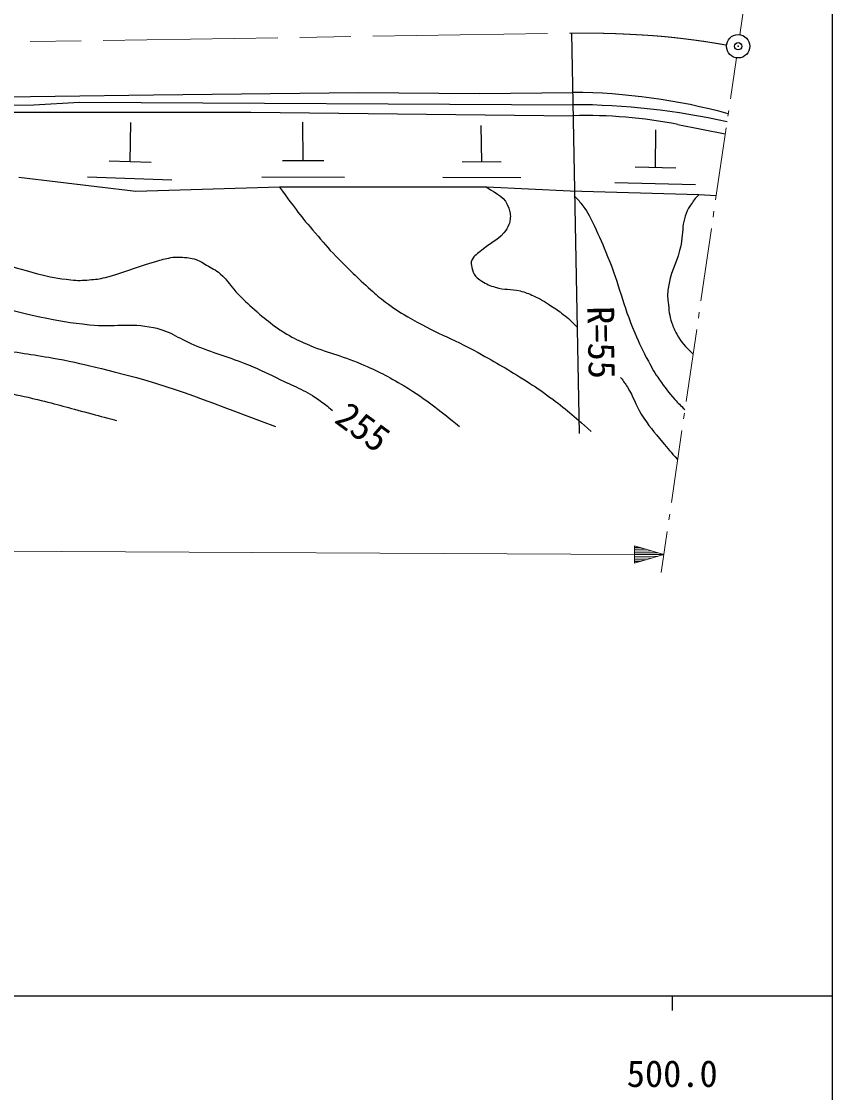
# Model space of a CAD drawing. Units: millimetres, scale not verified. Extents: x 40000 to 680000, y 20000 to 380000.
# Drawn here: x 523351 to 579000, y 198357 to 271878 of the extents above; entities that cross this region are included whole.
import ezdxf
from ezdxf.enums import TextEntityAlignment as Align

# ---------------------------------------------------------------- set-up
doc = ezdxf.new("R2010")
doc.units = ezdxf.units.MM
doc.header["$LTSCALE"] = 1000
doc.header["$PDMODE"] = 32
doc.header["$PDSIZE"] = 500
doc.linetypes.add('CHAIN', pattern=[18.5, 12, -1.5, 3.5, -1.5])
for name, color, linetype, lineweight in [('M-BGD', 7, 'Continuous', 25), ('M-BMK', 2, 'CHAIN', 13), ('M-BMK-HTXT', 7, 'Continuous', 13), ('M-BMK-SRVR', 3, 'Continuous', 25), ('M-STR-HTXT', 7, 'Continuous', 13), ('M-TTL-BAND', 7, 'Continuous', 25)]:
    doc.layers.add(name, color=color, linetype=linetype, lineweight=lineweight)
doc.layers.add('M-OTRS', color=6, linetype='Continuous')
doc.styles.add('ＭＳ ゴシック', font='')
doc.styles.get('ＭＳ ゴシック').set_extended_font_data('MS Gothic')

msp = doc.modelspace()

# ---------------------------------------------------------------- linework, layer by layer
at = {"layer": 'M-BGD'}
for p, q in [((519964, 265656), (539099, 265656)), ((539099, 265656), (561197, 265402)), ((530818, 262242), (530868, 264936)), ((542688, 262312), (542651, 264964)), ((554934, 262229), (554900, 264724)), ((568394, 264809), (571640, 264154)), ((566854, 261843), (566865, 264432)), ((532261, 262190), (529376, 262294)), ((544108, 262306), (541267, 262317)), ((556271, 262223), (553597, 262234)), ((568241, 261813), (565468, 261874)), ((531196, 260213), (523182, 261169)), ((533661, 260984), (527892, 261192)), ((545525, 261163), (539841, 261186)), ((557603, 261148), (552255, 261170)), ((541046, 260491), (531196, 260213)), ((555270, 260491), (541046, 260491)), ((561009, 260236), (555270, 260491)), ((569602, 260673), (564057, 260795)), ((569833, 259983), (561009, 260236)), ((571020, 259914), (569833, 259983))]:
    msp.add_line(p, q, dxfattribs=at)
for points in [[(387292, 264725), (387461, 265063), (390170, 265233), (396859, 265317), (444696, 265656), (532410, 266841), (546465, 267011), (554762, 266926), (561197, 267011)], [(387292, 264725), (506841, 265910), (524198, 266164), (527330, 266333), (561197, 266164)]]:
    msp.add_lwpolyline(points, dxfattribs=at)
for centre, radius, start, end in [((560822, 224931), 42082, 74.81632, 89.48899), ((561065, 217038), 49126, 77.42305, 89.84554), ((562157, 233070), 32346, 78.88332, 91.70098)]:
    msp.add_arc(centre, radius, start, end, dxfattribs=at)
for points, knots in [([(466906, 263087), (471231, 261515), (472407, 261024), (476022, 259983), (477603, 259529), (478486, 259261), (480086, 258883), (481362, 258581), (482092, 258484), (483388, 258290), (484476, 258127), (485086, 258026), (486182, 257951), (487700, 257849), (488559, 257855), (490077, 257951), (493139, 258145), (494817, 258626), (497866, 258967), (500309, 259241), (501676, 259457), (504132, 259560), (505156, 259603), (505732, 259603), (506756, 259560), (507651, 259522), (508152, 259488), (509042, 259391), (510140, 259270), (510756, 259195), (511836, 258967), (512819, 258760), (513344, 258538), (514292, 258205), (516169, 257546), (517160, 257015), (519033, 256343), (521130, 255590), (522298, 255133), (524452, 254565), (525330, 254333), (525836, 254245), (526738, 254141), (527230, 254085), (527513, 254100), (528008, 254141), (528441, 254177), (528687, 254202), (529108, 254311), (530486, 254666), (531214, 255013), (532580, 255411), (532972, 255526), (533193, 255594), (533596, 255665), (534019, 255741), (534267, 255695), (534696, 255665), (534897, 255652), (535012, 255639), (535204, 255581), (535558, 255474), (535732, 255345), (536051, 255157), (536423, 254939), (536655, 254846), (536982, 254565), (537551, 254076), (537726, 253660), (538252, 253125), (538728, 252642), (539012, 252387), (539522, 251940), (540000, 251521), (540278, 251296), (540792, 250924), (541082, 250714), (541246, 250597), (541554, 250416), (542065, 250117), (542367, 249975), (542909, 249739), (544328, 249120), (545210, 248992), (546634, 248384), (547831, 247873), (548483, 247532), (549598, 246860), (550454, 246344), (550913, 246019), (551714, 245421), (552393, 244914), (552618, 244730), (553408, 244066)], [0, 0, 0, 0, 1, 1, 1, 2, 2, 2, 3, 3, 3, 4, 4, 4, 5, 5, 5, 6, 6, 6, 7, 7, 7, 8, 8, 8, 9, 9, 9, 10, 10, 10, 11, 11, 11, 12, 12, 12, 13, 13, 13, 14, 14, 14, 15, 15, 15, 16, 16, 16, 17, 17, 17, 18, 18, 18, 19, 19, 19, 20, 20, 20, 21, 21, 21, 22, 22, 22, 23, 23, 23, 24, 24, 24, 25, 25, 25, 26, 26, 26, 27, 27, 27, 28, 28, 28, 29, 29, 29, 30, 30, 30, 31, 31, 31, 31]), ([(462233, 261790), (462587, 261751), (462691, 261727), (462984, 261677), (464170, 261473), (464806, 261215), (465947, 260830), (467513, 260302), (468363, 259927), (469926, 259391), (472162, 258624), (473427, 258229), (475684, 257528), (477462, 256975), (478457, 256659), (480256, 256173), (481208, 255916), (481741, 255759), (482711, 255581), (483764, 255387), (484354, 255263), (485420, 255157), (485948, 255105), (486245, 255084), (486775, 255073), (487866, 255050), (488478, 255034), (489569, 255073), (490198, 255095), (490551, 255104), (491178, 255157), (492306, 255254), (492937, 255328), (494056, 255496), (495852, 255766), (496836, 256048), (498628, 256343), (499782, 256533), (500429, 256640), (501592, 256766), (502416, 256856), (502879, 256915), (503708, 256935), (504635, 256958), (505155, 256923), (506079, 256851), (507175, 256765), (507789, 256696), (508873, 256512), (509846, 256347), (510378, 256183), (511328, 255919), (512830, 255503), (513663, 255235), (515138, 254734), (516942, 254122), (517914, 253672), (519710, 253041), (520697, 252694), (521247, 252489), (522250, 252194), (523166, 251925), (523686, 251794), (524621, 251601), (525939, 251330), (526684, 251196), (528023, 251061), (529732, 250887), (530733, 251215), (532416, 250870), (533655, 250615), (534212, 250047), (535391, 249587), (536761, 249053), (537567, 248853), (538930, 248299), (539807, 247943), (540279, 247696), (541131, 247283), (542210, 246762), (542876, 246556), (543840, 245844), (544181, 245593), (544316, 245501), (544687, 245167)], [0, 0, 0, 0, 1, 1, 1, 2, 2, 2, 3, 3, 3, 4, 4, 4, 5, 5, 5, 6, 6, 6, 7, 7, 7, 8, 8, 8, 9, 9, 9, 10, 10, 10, 11, 11, 11, 12, 12, 12, 13, 13, 13, 14, 14, 14, 15, 15, 15, 16, 16, 16, 17, 17, 17, 18, 18, 18, 19, 19, 19, 20, 20, 20, 21, 21, 21, 22, 22, 22, 23, 23, 23, 24, 24, 24, 25, 25, 25, 26, 26, 26, 27, 27, 27, 28, 28, 28, 28]), ([(541046, 260491), (542188, 258971), (542487, 258537), (543502, 257359), (544052, 256720), (544348, 256349), (544941, 255750), (545846, 254836), (546347, 254315), (547312, 253464), (547699, 253122), (547914, 252927), (548328, 252617), (548900, 252189), (549234, 251962), (549852, 251601), (551678, 250534), (552821, 250160), (554678, 249146), (555992, 248428), (556714, 248000), (557980, 247199), (558623, 246791), (558972, 246544), (559588, 246098), (560756, 245253), (561117, 244897), (562430, 243742)], [0, 0, 0, 0, 1, 1, 1, 2, 2, 2, 3, 3, 3, 4, 4, 4, 5, 5, 5, 6, 6, 6, 7, 7, 7, 8, 8, 8, 9, 9, 9, 9]), ([(555270, 260491), (555998, 260011), (556540, 259830), (556794, 259052), (556837, 258922), (556857, 258848), (556879, 258713), (556906, 258550), (556895, 258455), (556879, 258290), (556866, 258154), (556848, 258077), (556794, 257951), (556689, 257706), (556630, 257560), (556456, 257359), (555962, 256788), (555495, 256675), (554932, 256173), (554652, 255925), (554411, 255836), (554254, 255496), (554171, 255316), (554206, 255180), (554254, 254988), (554316, 254744), (554344, 254586), (554508, 254395), (554646, 254235), (554752, 254169), (554932, 254057), (555270, 253844), (555480, 253748), (555863, 253633), (556504, 253442), (556904, 253529), (557556, 253379), (557934, 253293), (558133, 253196), (558488, 253041), (558976, 252826), (559221, 252646), (559673, 252363), (560016, 252150), (560202, 252019), (560520, 251771), (560907, 251468), (561031, 251338), (561451, 250924)], [0, 0, 0, 0, 1, 1, 1, 2, 2, 2, 3, 3, 3, 4, 4, 4, 5, 5, 5, 6, 6, 6, 7, 7, 7, 8, 8, 8, 9, 9, 9, 10, 10, 10, 11, 11, 11, 12, 12, 12, 13, 13, 13, 14, 14, 14, 15, 15, 15, 16, 16, 16, 16]), ([(561282, 259899), (561573, 259607), (561660, 259500), (561874, 259221), (562244, 258740), (562374, 258414), (562636, 257867), (563026, 257052), (563231, 256588), (563568, 255750), (564377, 253731), (564586, 252506), (565430, 250501), (565758, 249724), (565968, 249299), (566362, 248553), (566632, 248042), (566789, 247756), (567124, 247283), (567508, 246740), (567718, 246426), (568170, 245937), (568433, 245652), (568530, 245550), (568872, 245233)], [0, 0, 0, 0, 1, 1, 1, 2, 2, 2, 3, 3, 3, 4, 4, 4, 5, 5, 5, 6, 6, 6, 7, 7, 7, 8, 8, 8, 8]), ([(569833, 259983), (569541, 259710), (569453, 259560), (569247, 259259), (568546, 258232), (568832, 257362), (568508, 256161), (568230, 255131), (567861, 254605), (567716, 253549), (567667, 253188), (567673, 252978), (567716, 252617), (567785, 252051), (567783, 251717), (567970, 251178), (568077, 250870), (568156, 250704), (568309, 250416), (568633, 249806), (568875, 249618), (569430, 249047)], [0, 0, 0, 0, 1, 1, 1, 2, 2, 2, 3, 3, 3, 4, 4, 4, 5, 5, 5, 6, 6, 6, 7, 7, 7, 7]), ([(483660, 252267), (485477, 252123), (486023, 252042), (487537, 252109), (488366, 252146), (488833, 252158), (489654, 252279), (493075, 252780), (494952, 253310), (498374, 253803), (499329, 253940), (499866, 254022), (500830, 254057), (501458, 254079), (501810, 254076), (502438, 254057), (502968, 254040), (503265, 254022), (503793, 253972), (504622, 253894), (505094, 253886), (505910, 253718), (507379, 253415), (508187, 253177), (509635, 252787), (513161, 251836), (515076, 251084), (518610, 250162), (519828, 249844), (520506, 249638), (521742, 249400), (523323, 249096), (524224, 249015), (525806, 248723), (527006, 248501), (527668, 248330), (528854, 248045), (533634, 246899), (535220, 246130), (540792, 244066)], [0, 0, 0, 0, 1, 1, 1, 2, 2, 2, 3, 3, 3, 4, 4, 4, 5, 5, 5, 6, 6, 6, 7, 7, 7, 8, 8, 8, 9, 9, 9, 10, 10, 10, 11, 11, 11, 12, 12, 12, 13, 13, 13, 13]), ([(564459, 247441), (564689, 247139), (564749, 247041), (564922, 246775), (565367, 246094), (565451, 245617), (565880, 244925), (566376, 244123), (566734, 243726), (567335, 243000), (567729, 242524), (567864, 242364), (568371, 241804)], [0, 0, 0, 0, 1, 1, 1, 2, 2, 2, 3, 3, 3, 4, 4, 4, 4]), ([(519710, 246860), (521983, 246463), (522616, 246367), (524452, 245929), (525817, 245602), (526568, 245365), (527926, 245005), (528685, 244803), (528922, 244740), (529870, 244489)], [0, 0, 0, 0, 1, 1, 1, 2, 2, 2, 3, 3, 3, 3])]:
    msp.add_open_spline(points, degree=3, knots=knots, dxfattribs=at)
at = {"layer": 'M-BMK'}
msp.add_line((473460, 269726), (561108, 271069), dxfattribs=at)
msp.add_open_spline([(561108, 271069), (562996, 271072), (563517, 271074), (565058, 270995), (566568, 270917), (567415, 270863), (568915, 270675), (570017, 270538), (570388, 270483), (571725, 270251)], degree=3, knots=[0, 0, 0, 0, 1, 1, 1, 2, 2, 2, 3, 3, 3, 3], dxfattribs=at)
at = {"layer": 'M-BMK-HTXT'}
for p, q in [((572636, 270964), (573474, 276686)), ((571992, 266562), (572405, 269380)), ((571819, 265374), (571877, 265770)), ((570979, 259636), (571703, 264583)), ((570806, 258448), (570863, 258844)), ((569966, 252709), (570690, 257657)), ((569792, 251522), (569850, 251918)), ((568953, 245783), (569677, 250730)), ((568779, 244596), (568837, 244991)), ((567940, 238857), (568663, 243804)), ((567766, 237669), (567824, 238065)), ((567238, 234059), (567650, 236878))]:
    msp.add_line(p, q, dxfattribs=at)
at = {"layer": 'M-BMK-SRVR'}
msp.add_line((561647, 243591), (561108, 271069), dxfattribs=at)
msp.add_circle((572521, 270172), 800, dxfattribs=at)
at = {"layer": 'M-OTRS'}
msp.add_point((572521, 270172), dxfattribs=at)
at = {"layer": 'M-STR-HTXT'}
for p, q in [((565417, 235292), (383719, 236281)), ((565420, 235892), (565413, 234692)), ((567417, 235281), (565413, 234692)), ((565417, 235412), (567017, 235403)), ((567417, 235281), (565417, 235292)), ((566618, 235526), (565418, 235532)), ((565819, 235770), (565419, 235772)), ((565419, 235652), (566219, 235648)), ((567417, 235281), (565420, 235892)), ((565814, 234810), (565414, 234812)), ((566615, 235046), (565415, 235052)), ((565415, 234932), (566215, 234928)), ((565416, 235172), (567016, 235163))]:
    msp.add_line(p, q, dxfattribs=at)
at = {"layer": 'M-TTL-BAND'}
for p, q in [((579000, 20000), (579000, 370000)), ((40000, 205000), (579000, 205000)), ((568000, 205000), (568000, 204000))]:
    msp.add_line(p, q, dxfattribs=at)

# ---------------------------------------------------------------- texts
at = {"layer": 'M-BGD', "style": 'ＭＳ ゴシック'}
msp.add_text('255', height=1833, rotation=323.669, dxfattribs=at).set_placement((544411, 243969), align=Align.BOTTOM_LEFT)
at = {"layer": 'M-BMK-SRVR', "style": 'ＭＳ ゴシック'}
msp.add_text('R=55', height=1833, rotation=271.123, dxfattribs=at).set_placement((563095, 252336), align=Align.MIDDLE_LEFT)
at = {"layer": 'M-TTL-BAND', "style": 'ＭＳ ゴシック'}
msp.add_text('500.0', height=1833, dxfattribs=at).set_placement((568000, 198195), align=Align.BOTTOM_CENTER)

doc.saveas('drawing.dxf')
